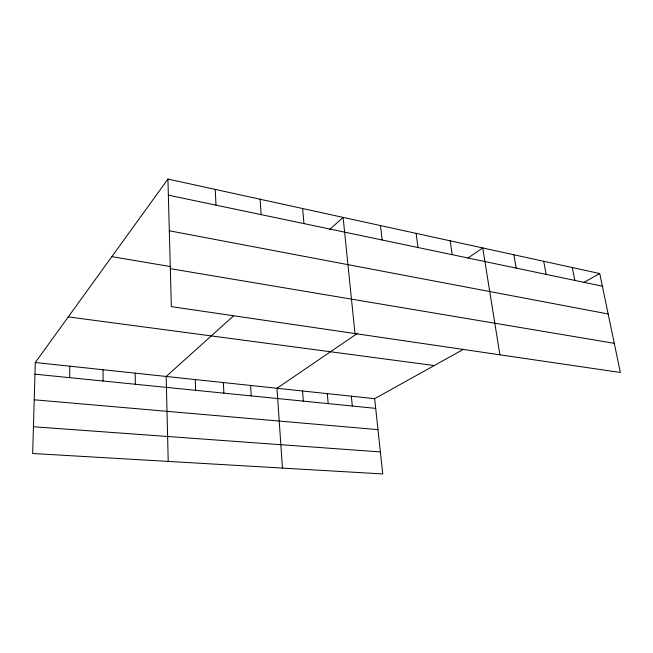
<?xml version="1.0" encoding="UTF-8"?>
<svg xmlns="http://www.w3.org/2000/svg" width="653" height="653" viewBox="0 0 653 653"><rect width="100%" height="100%" fill="white"/><g stroke="black" fill="none" stroke-linecap="round" stroke-linejoin="round"><path stroke-width="0.98" d="M103.068 381.017L103.092 369.729M69.642 377.663L69.822 366.186M167.927 179.061L171.339 306.632L620.35 372.471L599.74 273.55L167.927 179.061L35.311 362.513L32.65 453.492L382.748 473.939L374.659 398.673L463.638 349.208M233.505 315.93L166.18 376.454L168.213 461.41M329.594 229.546L343.111 217.392L354.987 333.561M357.713 333.201L276.978 388.266L282.439 468.079M467.932 258.033L482.73 247.944L499.888 354.808M583.888 282.365L599.74 273.55M33.434 426.76L380.381 451.925M34.225 399.799L377.989 429.641M34.976 374.185L375.704 408.386M35.311 362.513L374.659 398.673M68.296 316.893L434.237 365.558M170.327 268.669L614.277 343.315M111.834 256.653L170.768 266.628M169.315 230.787L608.163 313.987M168.36 195.165L602.376 286.185M572.297 267.542L574.836 280.415M543.704 261.29L546.137 274.399M513.87 254.76L516.188 268.114M450.178 240.826L452.227 254.703M416.132 233.374L418.018 247.528M380.487 225.571L382.185 240.01M351.338 396.183L352.31 406.035M327.308 393.628L328.19 403.611M302.666 208.544L303.947 223.604M302.527 390.984L303.327 401.122M260.106 199.23L261.135 214.625M250.605 385.45L251.209 395.889M215.253 189.419L216.004 205.156M223.375 382.552L223.873 393.147M195.247 379.556L195.631 390.306M135.187 373.157L135.318 384.258"/></g></svg>
